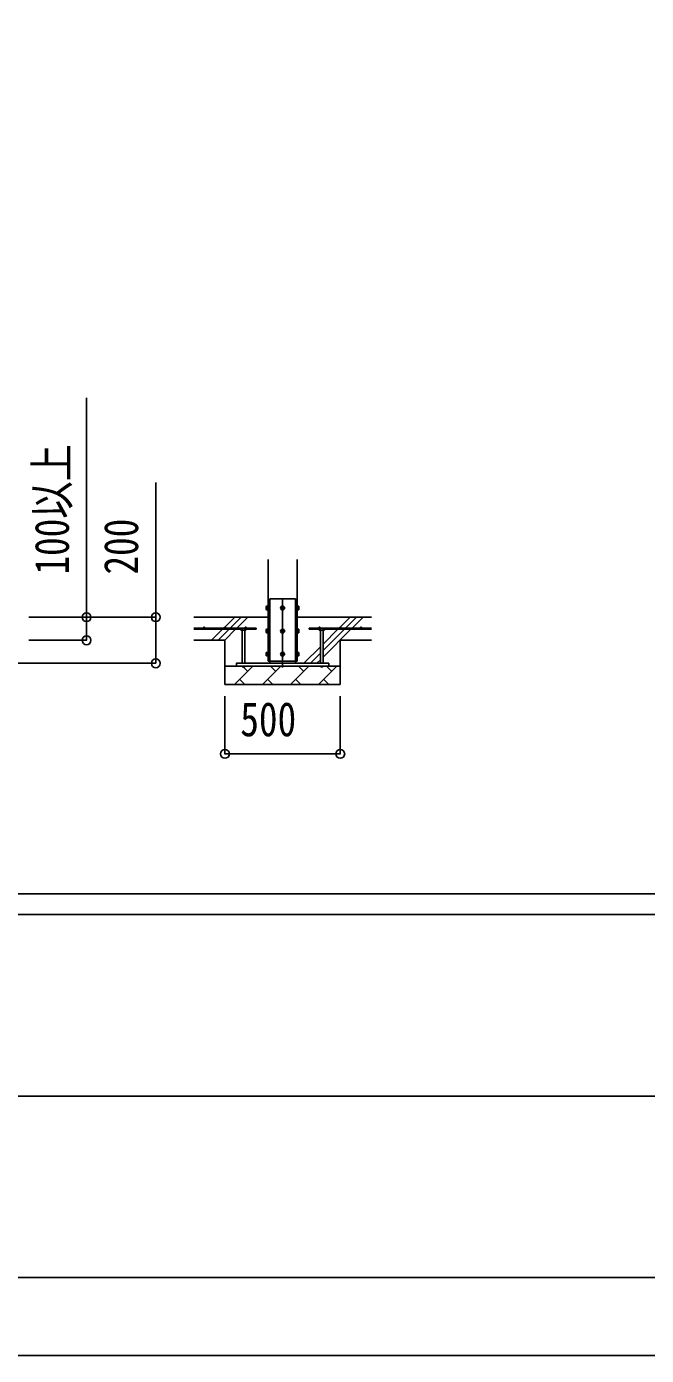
# Model space of a CAD drawing. Units: millimetres, scale not verified. Extents: x -18922 to 18922, y -13365 to 13365.
# Drawn here: x -4277 to -1590, y -13365 to -7600 of the extents above; entities that cross this region are included whole.
import ezdxf
from ezdxf.enums import TextEntityAlignment as Align

# ---------------------------------------------------------------- set-up
doc = ezdxf.new("R2010")
doc.units = ezdxf.units.MM
doc.header["$LTSCALE"] = 50
for name, color, linetype in [('0-3_YKK_11', 7, 'Continuous'), ('0-4_YKK_12', 2, 'Continuous'), ('0-5_YKK_13', 4, 'Continuous'), ('0-6_YKK_A1', 4, 'Continuous'), ('0-7_YKK_D', 6, 'Continuous'), ('0-8_YKK_ZWAK', 7, 'Continuous')]:
    doc.layers.add(name, color=color, linetype=linetype)
doc.styles.add('ＭＳ ゴシック', font='')
doc.styles.get('ＭＳ ゴシック').set_extended_font_data('MS Gothic')

msp = doc.modelspace()

# ---------------------------------------------------------------- linework, layer by layer
at = {"layer": '0-3_YKK_11'}
for p, q in [((-3417.41, -10374.5), (-3367.41, -10374.5)), ((-2917.41, -10374.5), (-2967.41, -10374.5))]:
    msp.add_line(p, q, dxfattribs=at)
at = {"layer": '0-4_YKK_12'}
msp.add_line((-3167.41, -10080), (-3167.41, -10380), dxfattribs=at)
at = {"layer": '0-5_YKK_13'}
for p, q in [((-3223.41, -10082.5), (-3111.41, -10082.5)), ((-3111.41, -10352.5), (-3111.41, -10082.5)), ((-3238.11, -10116.01), (-3237.53, -10115.01)), ((-3238.11, -10116.01), (-3238.11, -10129)), ((-3238.11, -10129), (-3237.53, -10130.01)), ((-3232.61, -10115.01), (-3237.53, -10115.01)), ((-3232.61, -10118.75), (-3237.53, -10118.75)), ((-3232.61, -10126.25), (-3237.53, -10126.25)), ((-3232.61, -10130.01), (-3237.53, -10130.01)), ((-3232.61, -10115.01), (-3232.61, -10130.01)), ((-3231.01, -10115.46), (-3232.61, -10115.46)), ((-3232.61, -10122), (-3232.61, -10115.46)), ((-3232.61, -10122), (-3231.01, -10122)), ((-3232.61, -10123), (-3231.01, -10123)), ((-3232.61, -10129.55), (-3232.61, -10123)), ((-3232.61, -10129.55), (-3231.01, -10129.55)), ((-3231.01, -10122), (-3231.01, -10115.46)), ((-3231.01, -10129.55), (-3231.01, -10123)), ((-3103.81, -10115.45), (-3102.21, -10115.45)), ((-3103.81, -10122), (-3103.81, -10115.45)), ((-3102.21, -10122), (-3103.81, -10122)), ((-3102.21, -10123), (-3103.81, -10123)), ((-3103.81, -10129.55), (-3103.81, -10123)), ((-3102.21, -10129.55), (-3103.81, -10129.55)), ((-3102.21, -10114.99), (-3097.29, -10114.99)), ((-3102.21, -10114.99), (-3102.21, -10130.01)), ((-3102.21, -10122), (-3102.21, -10115.45)), ((-3102.21, -10118.75), (-3097.29, -10118.75)), ((-3102.21, -10129.55), (-3102.21, -10123)), ((-3102.21, -10126.25), (-3097.29, -10126.25)), ((-3102.21, -10130.01), (-3097.29, -10130.01)), ((-3096.71, -10116), (-3097.29, -10114.99)), ((-3096.71, -10129), (-3097.29, -10130.01)), ((-3096.71, -10116), (-3096.71, -10129)), ((-3346.91, -10210), (-3348.38, -10210.85)), ((-3346.91, -10210), (-3327.91, -10210)), ((-3343.41, -10218), (-3343.41, -10362.5)), ((-3342.9, -10218), (-3342.9, -10210.85)), ((-3331.93, -10218), (-3331.93, -10210.85)), ((-3331.41, -10218), (-3331.41, -10362.5)), ((-3327.91, -10210), (-3326.44, -10210.85)), ((-3326.44, -10218), (-3326.44, -10210.85)), ((-3238.11, -10216.01), (-3237.53, -10215.01)), ((-3238.11, -10216.01), (-3238.11, -10229)), ((-3238.11, -10229), (-3237.53, -10230.01)), ((-3232.61, -10215.01), (-3237.53, -10215.01)), ((-3232.61, -10218.75), (-3237.53, -10218.75)), ((-3232.61, -10226.25), (-3237.53, -10226.25)), ((-3232.61, -10230.01), (-3237.53, -10230.01)), ((-3232.61, -10215.01), (-3232.61, -10230.01)), ((-3231.01, -10215.46), (-3232.61, -10215.46)), ((-3232.61, -10222), (-3232.61, -10215.46)), ((-3232.61, -10222), (-3231.01, -10222)), ((-3232.61, -10223), (-3231.01, -10223)), ((-3232.61, -10229.55), (-3232.61, -10223)), ((-3232.61, -10229.55), (-3231.01, -10229.55)), ((-3231.01, -10222), (-3231.01, -10215.46)), ((-3231.01, -10229.55), (-3231.01, -10223)), ((-3103.81, -10215.45), (-3102.21, -10215.45)), ((-3103.81, -10222), (-3103.81, -10215.45)), ((-3102.21, -10222), (-3103.81, -10222)), ((-3102.21, -10223), (-3103.81, -10223)), ((-3103.81, -10229.55), (-3103.81, -10223)), ((-3102.21, -10229.55), (-3103.81, -10229.55)), ((-3102.21, -10214.99), (-3097.29, -10214.99)), ((-3102.21, -10214.99), (-3102.21, -10230.01)), ((-3102.21, -10222), (-3102.21, -10215.45)), ((-3102.21, -10218.75), (-3097.29, -10218.75)), ((-3102.21, -10229.55), (-3102.21, -10223)), ((-3102.21, -10226.25), (-3097.29, -10226.25)), ((-3102.21, -10230.01), (-3097.29, -10230.01)), ((-3096.71, -10216), (-3097.29, -10214.99)), ((-3096.71, -10229), (-3097.29, -10230.01)), ((-3096.71, -10216), (-3096.71, -10229)), ((-3006.91, -10210), (-3008.38, -10210.85)), ((-3008.38, -10218), (-3008.38, -10210.85)), ((-2987.91, -10210), (-3006.91, -10210)), ((-3003.41, -10218), (-3003.41, -10362.5)), ((-3002.9, -10218), (-3002.9, -10210.85)), ((-2991.93, -10218), (-2991.93, -10210.85)), ((-2991.41, -10218), (-2991.41, -10362.5)), ((-2987.91, -10210), (-2986.44, -10210.85)), ((-3238.11, -10316.01), (-3237.53, -10315.01)), ((-3238.11, -10316.01), (-3238.11, -10329)), ((-3232.61, -10315.01), (-3237.53, -10315.01)), ((-3232.61, -10318.75), (-3237.53, -10318.75)), ((-3232.61, -10315.01), (-3232.61, -10330.01)), ((-3231.01, -10315.46), (-3232.61, -10315.46)), ((-3232.61, -10322), (-3232.61, -10315.46)), ((-3231.01, -10322), (-3231.01, -10315.46)), ((-3103.81, -10315.45), (-3102.21, -10315.45)), ((-3103.81, -10322), (-3103.81, -10315.45)), ((-3102.21, -10314.99), (-3097.29, -10314.99)), ((-3102.21, -10314.99), (-3102.21, -10330.01)), ((-3102.21, -10322), (-3102.21, -10315.45)), ((-3102.21, -10318.75), (-3097.29, -10318.75)), ((-3096.71, -10316), (-3097.29, -10314.99)), ((-3096.71, -10316), (-3096.71, -10329)), ((-3343.41, -10362.5), (-3331.41, -10362.5)), ((-3343.41, -10376), (-3331.41, -10376)), ((-3238.11, -10329), (-3237.53, -10330.01)), ((-3232.61, -10326.25), (-3237.53, -10326.25)), ((-3232.61, -10330.01), (-3237.53, -10330.01)), ((-3232.61, -10322), (-3231.01, -10322)), ((-3232.61, -10323), (-3231.01, -10323)), ((-3232.61, -10329.55), (-3232.61, -10323)), ((-3232.61, -10329.55), (-3231.01, -10329.55)), ((-3231.01, -10329.55), (-3231.01, -10323)), ((-3111.41, -10362.5), (-3111.41, -10352.5)), ((-3102.21, -10322), (-3103.81, -10322)), ((-3102.21, -10323), (-3103.81, -10323)), ((-3103.81, -10329.55), (-3103.81, -10323)), ((-3102.21, -10329.55), (-3103.81, -10329.55)), ((-3102.21, -10329.55), (-3102.21, -10323)), ((-3102.21, -10326.25), (-3097.29, -10326.25)), ((-3102.21, -10330.01), (-3097.29, -10330.01)), ((-3096.71, -10329), (-3097.29, -10330.01)), ((-2991.41, -10362.5), (-3003.41, -10362.5)), ((-2991.41, -10376), (-3003.41, -10376))]:
    msp.add_line(p, q, dxfattribs=at)
for points in [[(-3223.41, -10362.5), (-3223.41, -10352.5), (-3223.41, -10082.5)], [(-3229.91, -10114), (-3231.01, -10114), (-3231.01, -10131), (-3229.91, -10131)], [(-3104.91, -10114), (-3103.81, -10114), (-3103.81, -10131), (-3104.91, -10131)], [(-3326.44, -10218), (-3348.38, -10218), (-3348.38, -10210.85)], [(-3229.91, -10214), (-3231.01, -10214), (-3231.01, -10231), (-3229.91, -10231)], [(-3104.91, -10214), (-3103.81, -10214), (-3103.81, -10231), (-3104.91, -10231)], [(-3008.38, -10218), (-2986.44, -10218), (-2986.44, -10210.85)], [(-3229.91, -10314), (-3231.01, -10314), (-3231.01, -10331), (-3229.91, -10331)], [(-3104.91, -10314), (-3103.81, -10314), (-3103.81, -10331), (-3104.91, -10331)], [(-3343.41, -10374.5), (-3343.41, -10376), (-3341.41, -10378), (-3333.41, -10378)], [(-3331.41, -10374.5), (-3331.41, -10376), (-3333.41, -10378)], [(-3003.41, -10374.5), (-3003.41, -10376), (-3001.41, -10378)], [(-2991.41, -10374.5), (-2991.41, -10376), (-2993.41, -10378), (-3001.41, -10378)]]:
    msp.add_lwpolyline(points, dxfattribs=at)
for points in [[(-3167.41, -10114.99), (-3173.91, -10118.75), (-3173.91, -10126.25), (-3167.41, -10130.01), (-3160.91, -10126.25), (-3160.91, -10118.75)], [(-3167.41, -10214.99), (-3173.91, -10218.75), (-3173.91, -10226.25), (-3167.41, -10230.01), (-3160.91, -10226.25), (-3160.91, -10218.75)], [(-3167.41, -10314.99), (-3173.91, -10318.75), (-3173.91, -10326.25), (-3167.41, -10330.01), (-3160.91, -10326.25), (-3160.91, -10318.75)], [(-3367.41, -10374.5), (-2967.41, -10374.5), (-2967.41, -10362.5), (-3367.41, -10362.5)]]:
    msp.add_lwpolyline(points, close=True, dxfattribs=at)
for centre, radius in [((-3167.41, -10122.5), 8.5), ((-3167.41, -10122.5), 6.5), ((-3167.41, -10222.5), 8.5), ((-3167.41, -10222.5), 6.5), ((-3167.41, -10322.5), 8.5), ((-3167.41, -10322.5), 6.5)]:
    msp.add_circle(centre, radius, dxfattribs=at)
for centre, radius, start, end in [((-3234.81, -10116.88), 3.31, 145.51973, 214.48027), ((-3225.69, -10122.5), 12.42, 162.41205, 197.58795), ((-3234.79, -10128.13), 3.32, 145.61575, 214.38425), ((-3167.41, -10122.5), 7.05, 157.21814, 202.78186), ((-3167.41, -10122.5), 7.05, 97.21814, 142.78186), ((-3167.41, -10122.5), 7.05, 217.21814, 262.78186), ((-3167.41, -10122.5), 7.05, 37.21814, 82.78186), ((-3167.41, -10122.5), 7.05, 277.21814, 322.78186), ((-3167.41, -10122.5), 7.05, 337.21814, 22.78186), ((-3100.03, -10116.87), 3.32, 325.61575, 34.38425), ((-3109.13, -10122.5), 12.42, 342.41205, 17.58795), ((-3100.03, -10128.13), 3.32, 325.61575, 34.38425), ((-3345.64, -10214.86), 4.86, 55.61575, 124.38425), ((-3337.41, -10228.15), 18.15, 72.41205, 107.58795), ((-3329.18, -10214.86), 4.86, 55.61575, 124.38425), ((-3234.81, -10216.88), 3.31, 145.51973, 214.48027), ((-3225.69, -10222.5), 12.42, 162.41205, 197.58795), ((-3234.79, -10228.13), 3.32, 145.61575, 214.38425), ((-3167.41, -10222.5), 7.05, 157.21814, 202.78186), ((-3167.41, -10222.5), 7.05, 97.21814, 142.78186), ((-3167.41, -10222.5), 7.05, 217.21814, 262.78186), ((-3167.41, -10222.5), 7.05, 37.21814, 82.78186), ((-3167.41, -10222.5), 7.05, 277.21814, 322.78186), ((-3167.41, -10222.5), 7.05, 337.21814, 22.78186), ((-3100.03, -10216.87), 3.32, 325.61575, 34.38425), ((-3109.13, -10222.5), 12.42, 342.41205, 17.58795), ((-3100.03, -10228.13), 3.32, 325.61575, 34.38425), ((-3005.64, -10214.86), 4.86, 55.61575, 124.38425), ((-2997.41, -10228.15), 18.15, 72.41205, 107.58795), ((-2989.18, -10214.86), 4.86, 55.61575, 124.38425), ((-3234.81, -10316.88), 3.31, 145.51973, 214.48027), ((-3225.69, -10322.5), 12.42, 162.41205, 197.58795), ((-3167.41, -10322.5), 7.05, 97.21814, 142.78186), ((-3167.41, -10322.5), 7.05, 37.21814, 82.78186), ((-3100.03, -10316.87), 3.32, 325.61575, 34.38425), ((-3109.13, -10322.5), 12.42, 342.41205, 17.58795), ((-3234.79, -10328.13), 3.32, 145.61575, 214.38425), ((-3167.41, -10322.5), 7.05, 157.21814, 202.78186), ((-3167.41, -10322.5), 7.05, 217.21814, 262.78186), ((-3167.41, -10322.5), 7.05, 277.21814, 322.78186), ((-3167.41, -10322.5), 7.05, 337.21814, 22.78186), ((-3100.03, -10328.13), 3.32, 325.61575, 34.38425)]:
    msp.add_arc(centre, radius, start, end, dxfattribs=at)
at = {"layer": '0-6_YKK_A1'}
for p, q in [((-3229.91, -9912.5), (-3229.91, -10352.5)), ((-3104.91, -10352.5), (-3104.91, -9912.5)), ((-3229.91, -10162.5), (-3552.57, -10162.5)), ((-3417.63, -10205.01), (-3375.12, -10162.5)), ((-3394.34, -10210), (-3346.84, -10162.5)), ((-3366.06, -10210), (-3318.56, -10162.5)), ((-2782.25, -10162.5), (-3104.91, -10162.5)), ((-2917.63, -10205.01), (-2875.12, -10162.5)), ((-2894.34, -10210), (-2846.84, -10162.5)), ((-2866.06, -10210), (-2818.56, -10162.5)), ((-3282.41, -10210), (-3552.57, -10210)), ((-3348.38, -10215), (-3552.57, -10215)), ((-3475.12, -10262.5), (-3427.62, -10215)), ((-3446.84, -10262.5), (-3399.34, -10215)), ((-3422.62, -10210), (-3419.9, -10207.28)), ((-3418.56, -10262.5), (-3371.06, -10215)), ((-3282.41, -10215), (-3326.44, -10215)), ((-3282.41, -10210), (-3282.41, -10215)), ((-3052.41, -10210), (-2782.25, -10210)), ((-3052.41, -10210), (-3052.41, -10215)), ((-3052.41, -10215), (-3008.38, -10215)), ((-2991.41, -10335.35), (-2871.06, -10215)), ((-2991.41, -10307.07), (-2899.34, -10215)), ((-2991.41, -10278.79), (-2927.62, -10215)), ((-2986.44, -10215), (-2782.25, -10215)), ((-2922.62, -10210), (-2919.9, -10207.28)), ((-3552.57, -10262.5), (-3417.41, -10262.5)), ((-3417.41, -10262.5), (-3417.41, -10454.5)), ((-3075.12, -10362.5), (-3003.41, -10290.79)), ((-3046.84, -10362.5), (-3003.41, -10319.07)), ((-2917.41, -10262.5), (-2782.25, -10262.5)), ((-2917.41, -10262.5), (-2917.41, -10454.5)), ((-3367.41, -10374.5), (-3417.41, -10374.5)), ((-2917.41, -10374.5), (-3417.41, -10374.5)), ((-3376.67, -10454.5), (-3296.67, -10374.5)), ((-3223.41, -10362.5), (-3367.41, -10362.5)), ((-3367.41, -10362.5), (-3367.41, -10374.5)), ((-3255.25, -10454.5), (-3175.25, -10374.5)), ((-3229.91, -10352.5), (-3104.91, -10352.5)), ((-3197.91, -10397.16), (-3220.58, -10374.5)), ((-3133.83, -10454.5), (-3053.83, -10374.5)), ((-3111.41, -10362.5), (-2967.41, -10362.5)), ((-3076.49, -10397.16), (-3099.15, -10374.5)), ((-3018.56, -10362.5), (-3003.41, -10347.35)), ((-3012.41, -10454.5), (-2932.41, -10374.5)), ((-2955.07, -10397.16), (-2977.73, -10374.5)), ((-2967.41, -10362.5), (-2967.41, -10374.5)), ((-2967.41, -10374.5), (-2917.41, -10374.5)), ((-3354.01, -10431.84), (-3331.35, -10454.5)), ((-3319.34, -10397.16), (-3338.5, -10378)), ((-3232.59, -10431.84), (-3209.93, -10454.5)), ((-3111.17, -10431.84), (-3088.51, -10454.5)), ((-2989.75, -10431.84), (-2967.09, -10454.5)), ((-2917.41, -10454.5), (-3417.41, -10454.5))]:
    msp.add_line(p, q, dxfattribs=at)
for centre in [(-3507.41, -10207.5), (-3417.41, -10207.5), (-3327.41, -10207.5), (-3007.41, -10207.5), (-2917.41, -10207.5), (-2827.41, -10207.5)]:
    msp.add_circle(centre, 2.5, dxfattribs=at)
at = {"layer": '0-7_YKK_D'}
for p, q in [((-4267.41, -10162.5), (-4016.91, -10162.5)), ((-4267.41, -10162.5), (-3716.41, -10162.5)), ((-4267.41, -10262.5), (-4016.91, -10262.5)), ((-4667.41, -10362.5), (-3716.41, -10362.5)), ((-3417.41, -10504.5), (-3417.41, -10756.5)), ((-2917.41, -10504.5), (-2917.41, -10756.5)), ((-2917.41, -10755.5), (-3417.41, -10755.5))]:
    msp.add_line(p, q, dxfattribs=at)
for points in [[(-4017.41, -10262.5), (-4017.41, -10162.5), (-4017.41, -9211.1)], [(-3717.41, -10362.5), (-3717.41, -10162.5), (-3717.41, -9578.3)]]:
    msp.add_lwpolyline(points, dxfattribs=at)
for centre in [(-4017.41, -10162.5), (-3717.41, -10162.5), (-4017.41, -10262.5), (-3717.41, -10362.5), (-3417.41, -10755.5), (-2917.41, -10755.5)]:
    msp.add_circle(centre, 19.12, dxfattribs=at)
at = {"layer": '0-8_YKK_ZWAK'}
for p, q in [((17527.59, -11362.5), (-17572.41, -11362.5)), ((-22.41, -11452.5), (-5872.41, -11452.5)), ((-5838.66, -12240), (-22.41, -12240)), ((-5872.41, -13027.5), (-22.41, -13027.5))]:
    msp.add_line(p, q, dxfattribs=at)
msp.add_lwpolyline([(-18922.5, -13365), (18922.5, -13365), (18922.5, 13365), (-18922.5, 13365)], close=True, dxfattribs=at)

# ---------------------------------------------------------------- texts
at = {"layer": '0-7_YKK_D', "style": 'ＭＳ ゴシック', "width": 0.8}
for s, p in [('100以上', (-4049.41, -9977.5)), ('200', (-3749.41, -9977.5))]:
    msp.add_text(s, height=148.5, rotation=90, dxfattribs=at).set_placement(p, align=Align.BOTTOM_LEFT)
msp.add_text('500', height=148.5, dxfattribs=at).set_placement((-3351.01, -10723.5), align=Align.BOTTOM_LEFT)

doc.saveas('drawing.dxf')
